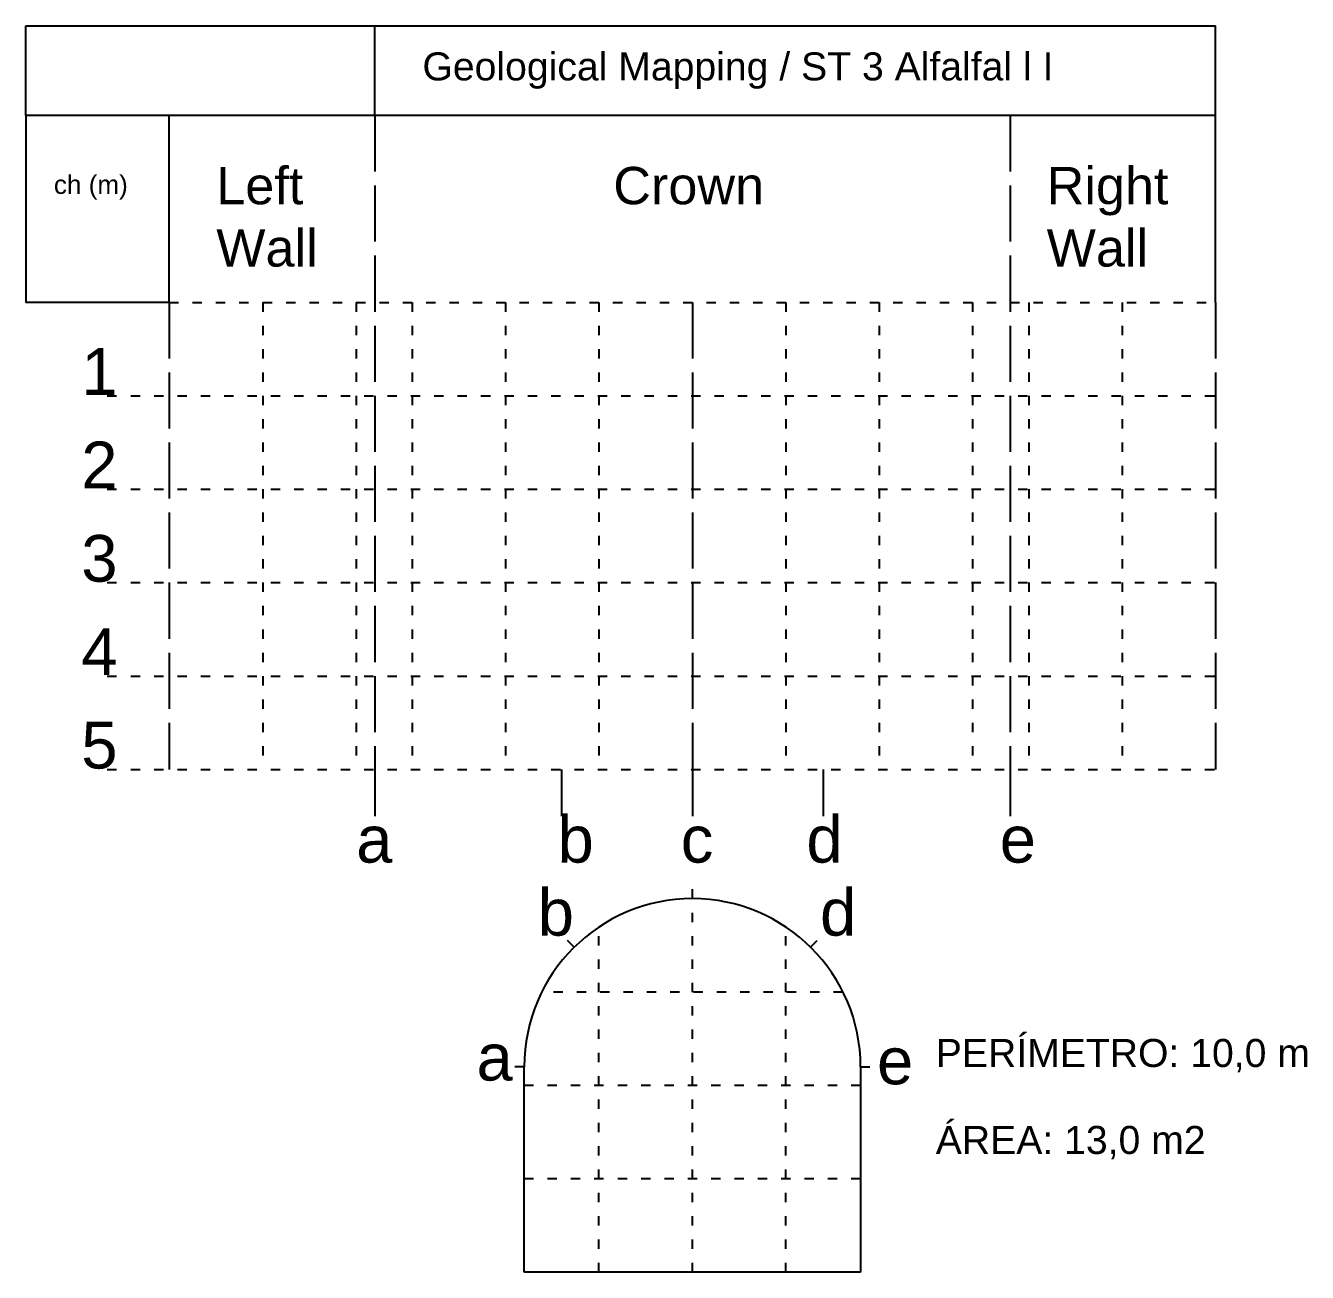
# Model space of a CAD drawing. Header units: millimetres. Extents: x 1328 to 4007, y 1259 to 3007.
# Drawn here: x 1644.61 to 1658.33, y 1286.63 to 1299.98 of the extents above; entities that cross this region are included whole.
import ezdxf

# ---------------------------------------------------------------- set-up
doc = ezdxf.new("R2010")
doc.units = ezdxf.units.MM
doc.linetypes.add('ACAD_ISO02W100', pattern=[15, 12, -3])
doc.linetypes.add('ACAD_ISO07W100', pattern=[3, 0, -3])
doc.styles.get("Standard").update_dxf_attribs({"font": 'arial.ttf'})

msp = doc.modelspace()

# ---------------------------------------------------------------- linework, layer by layer
at = {"ltscale": 0.5}
for p, q in [((1644.606, 1299.013), (1644.606, 1299.975)), ((1644.606, 1299.975), (1657.343, 1299.975)), ((1648.343, 1299.013), (1648.343, 1299.975)), ((1657.343, 1299.013), (1657.343, 1299.975)), ((1646.143, 1299.013), (1644.606, 1299.013)), ((1644.606, 1299.013), (1644.606, 1297.013)), ((1657.343, 1299.013), (1646.143, 1299.013)), ((1646.143, 1297.013), (1646.143, 1299.013)), ((1657.343, 1297.013), (1657.343, 1299.013)), ((1646.143, 1297.013), (1644.606, 1297.013)), ((1648.343, 1292.013), (1648.343, 1291.513)), ((1650.343, 1292.013), (1650.343, 1291.513)), ((1651.743, 1292.013), (1651.743, 1291.513)), ((1653.143, 1292.013), (1653.143, 1291.513)), ((1655.143, 1292.013), (1655.143, 1291.513)), ((1651.743, 1290.63), (1651.743, 1290.73)), ((1650.478, 1290.11), (1650.407, 1290.181)), ((1653.008, 1290.11), (1653.078, 1290.181)), ((1649.943, 1288.83), (1649.843, 1288.83)), ((1653.543, 1288.83), (1653.643, 1288.83))]:
    msp.add_line(p, q, dxfattribs=at)
at = {"linetype": 'ACAD_ISO07W100', "ltscale": 0.05}
for p, q in [((1651.743, 1286.63), (1651.743, 1290.63)), ((1650.743, 1286.63), (1650.743, 1290.326)), ((1652.743, 1286.63), (1652.743, 1290.326)), ((1653.355, 1289.63), (1650.13, 1289.63)), ((1653.543, 1288.63), (1649.943, 1288.63)), ((1653.543, 1287.63), (1649.943, 1287.63))]:
    msp.add_line(p, q, dxfattribs=at)
for p, q in [((1649.943, 1286.63), (1649.943, 1288.83)), ((1653.543, 1288.83), (1653.543, 1286.63)), ((1653.543, 1286.63), (1649.943, 1286.63))]:
    msp.add_line(p, q)
at = {"color": 1, "linetype": 'ACAD_ISO02W100', "ltscale": 0.05}
for points in [[(1648.343, 1299.013), (1648.343, 1292.013)], [(1655.143, 1299.013), (1655.143, 1292.013)], [(1646.143, 1297.013), (1646.143, 1292.013)], [(1651.743, 1297.013), (1651.743, 1292.013)], [(1657.343, 1297.013), (1657.343, 1292.013)]]:
    msp.add_lwpolyline(points, dxfattribs=at)
at = {"linetype": 'ACAD_ISO07W100', "ltscale": 0.05}
for points in [[(1646.143, 1297.013), (1657.343, 1297.013)], [(1647.143, 1297.013), (1647.143, 1292.013)], [(1648.143, 1297.013), (1648.143, 1292.013)], [(1648.743, 1297.013), (1648.743, 1292.013)], [(1649.743, 1297.013), (1649.743, 1292.013)], [(1650.743, 1297.013), (1650.743, 1292.013)], [(1652.743, 1297.013), (1652.743, 1292.013)], [(1653.743, 1297.013), (1653.743, 1292.013)], [(1654.743, 1297.013), (1654.743, 1292.013)], [(1655.343, 1297.013), (1655.343, 1292.013)], [(1656.343, 1297.013), (1656.343, 1292.013)], [(1645.48, 1296.013), (1657.343, 1296.013)], [(1645.48, 1295.013), (1657.343, 1295.013)], [(1645.48, 1294.013), (1657.343, 1294.013)], [(1645.48, 1293.013), (1657.343, 1293.013)], [(1645.48, 1292.013), (1657.343, 1292.013)]]:
    msp.add_lwpolyline(points, dxfattribs=at)
msp.add_arc((1651.743, 1288.83), 1.8, 0, 180)

# ---------------------------------------------------------------- texts
at = {"ltscale": 0.5, "attachment_point": 1}
for s, width, insert, char_height in [('Geological Mapping / ST 3 Alfalfal l I', 9.17368, (1648.853, 1299.689), 0.3), ('Left Wall', 1.89861, (1646.646, 1298.463), 0.4), ('Right Wall', 2.38447, (1655.535, 1298.463), 0.4), ('ch (m)', 0.85778, (1644.908, 1298.374), 0.2), ('Crown', 2.71954, (1650.896, 1298.463), 0.4), ('1', 0.85778, (1645.201, 1296.523), 0.5), ('2', 0.85778, (1645.201, 1295.523), 0.5), ('3', 0.85778, (1645.201, 1294.523), 0.5), ('4', 0.85778, (1645.201, 1293.523), 0.5), ('5', 0.85778, (1645.201, 1292.523), 0.5), ('b', 0.85778, (1650.299, 1291.516), 0.5), ('d', 0.85778, (1652.963, 1291.516), 0.5), ('a', 0.85778, (1648.144, 1291.516), 0.5), ('c', 0.85778, (1651.618, 1291.516), 0.5), ('e', 0.85778, (1655.033, 1291.516), 0.5), ('b', 0.85778, (1650.087, 1290.734), 0.5), ('d', 0.85778, (1653.109, 1290.734), 0.5), ('PERÍMETRO: 10,0 m ', 4.14114, (1654.348, 1289.128), 0.3), ('a', 0.85778, (1649.432, 1289.183), 0.5), ('e', 0.85778, (1653.719, 1289.143), 0.5), ('ÁREA: 13,0 m2 ', 4.14114, (1654.348, 1288.197), 0.3)]:
    msp.add_mtext_dynamic_manual_height_columns(s, width=width, gutter_width=12.5, heights=[0], dxfattribs=dict(at, insert=insert, char_height=char_height))

doc.saveas('drawing.dxf')
